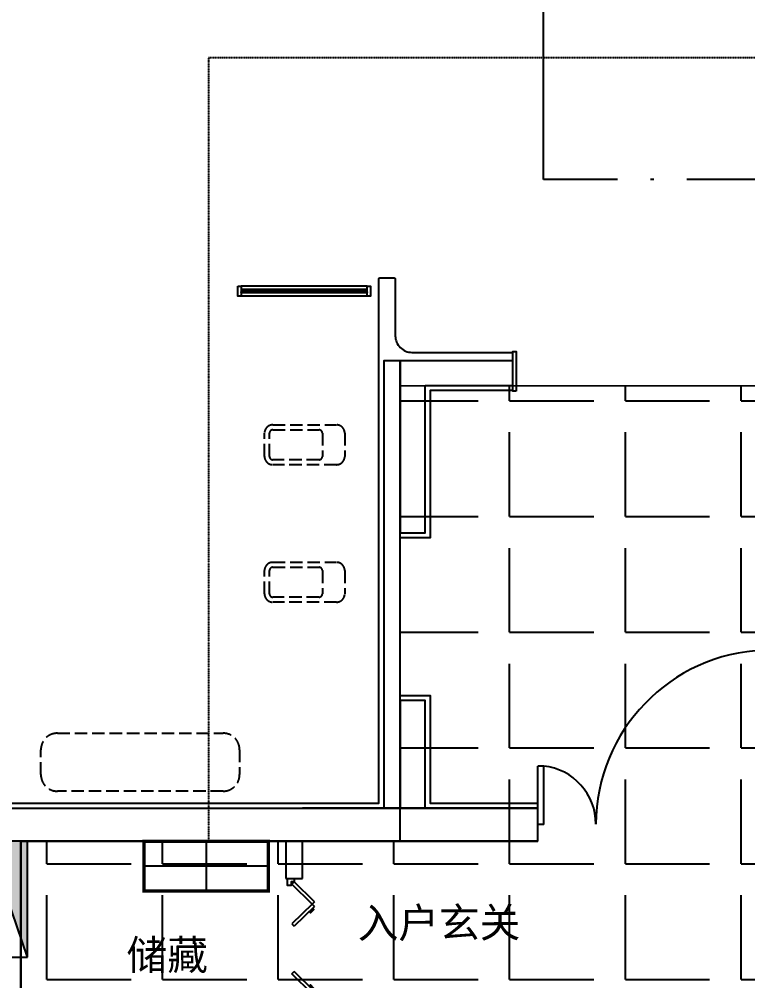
# Model space of a CAD drawing. Extents: x -284868 to 304789, y -137694 to 137894.
# Drawn here: x 259669 to 264068, y -110361 to -104558 of the extents above; entities that cross this region are included whole.
import ezdxf
from ezdxf.enums import TextEntityAlignment as Align

# ---------------------------------------------------------------- set-up
doc = ezdxf.new("R2010")
doc.units = 0
for name, pattern in [('BORDER2', [0.875, 0.25, -0.125, 0.25, -0.125, 0, -0.125]), ('DASH', [0.35, 0.25, -0.1]), ('DOTE', [2.42, 2, -0.2, 0.02, -0.2])]:
    doc.linetypes.add(name, pattern=pattern)
doc.layers.get('0').update_dxf_attribs({"linetype": 'CONTINUOUS'})
for name, color, linetype in [('0-墙', 4, 'CONTINUOUS'), ('0-底图', 251, 'CONTINUOUS'), ('0-消防栓(给排水)', 9, 'CONTINUOUS'), ('0-非设计区域', 251, 'CONTINUOUS'), ('EQUIP-箱柜', 3, 'CONTINUOUS'), ('P-完成面', 42, 'CONTINUOUS'), ('P-平面家具', 3, 'CONTINUOUS'), ('WIRE-广播线', 220, 'DOTE'), ('WIRE-网络', 130, 'BORDER2')]:
    doc.layers.add(name, color=color, linetype=linetype)
doc.styles.add('_TCH_DYN', font='')
doc.styles.add('_TEL_DIM', font='SIMPLEX', dxfattribs={"width": 0.8, "height": 3.5, "bigfont": 'HZTXT'})
doc.styles.get('_TCH_DYN').set_extended_font_data('SimSun')

# ---------------------------------------------------------------- blocks, each defined once
blk = doc.blocks.new('2$DorLib2D$00000225')
for p, q in [((0.475, -0.0014), (0.475, 0.7521)), ((0.475, 0.7521), (0.5, 0.7521)), ((0.5, -0.0014), (0.5, 0.7521)), ((-0.5, 0), (-0.5, 0.252)), ((-0.475, 0.252), (-0.5, 0.252)), ((-0.475, 0), (-0.475, 0.252)), ((-0.475, 0), (-0.5, 0)), ((0.475, -0.0014), (0.5, -0.0014))]:
    blk.add_line(p, q)
for centre, radius, start, end in [((0.5046, -0.0019), 0.7546, 92.2493, 179.7238), ((-0.5008, 0.0026), 0.2508, 359.7899, 84.0974)]:
    blk.add_arc(centre, radius, start, end)
blk = doc.blocks.new('$DorLib2D$00000034')
for p, q in [((-0.3348, 0.1427), (-0.475, 0)), ((-0.3348, 0.1427), (-0.3182, 0.1263)), ((-0.3015, 0.1427), (-0.3182, 0.1263)), ((-0.3015, 0.1427), (-0.1614, 0)), ((0.3015, 0.1427), (0.1614, 0)), ((0.3015, 0.1427), (0.3182, 0.1263)), ((0.3348, 0.1427), (0.3182, 0.1263)), ((0.3348, 0.1427), (0.475, 0)), ((-0.3182, 0.1263), (-0.4584, -0.0164)), ((-0.3182, 0.1263), (-0.178, -0.0164)), ((0.3182, 0.1263), (0.178, -0.0164)), ((0.3182, 0.1263), (0.4584, -0.0164)), ((-0.5, -0.048), (-0.5, 0)), ((-0.4584, -0.0164), (-0.475, 0)), ((-0.178, -0.0164), (-0.1614, 0)), ((0.178, -0.0164), (0.1614, 0)), ((0.4584, -0.0164), (0.475, 0)), ((0.5, -0.048), (0.5, 0))]:
    blk.add_line(p, q)
for points in [[(-0.2899, 0.1308), (-0.2804, 0.1401), (-0.255, 0.1143), (-0.2645, 0.1049)], [(0.2899, 0.1308), (0.2804, 0.1401), (0.255, 0.1143), (0.2645, 0.1049)], [(-0.2866, 0.1275), (-0.2804, 0.1335), (-0.2616, 0.1144), (-0.2678, 0.1083)], [(0.2866, 0.1275), (0.2804, 0.1335), (0.2616, 0.1144), (0.2678, 0.1083)], [(-0.5, 0), (-0.475, 0), (-0.475, -0.023), (-0.45, -0.023), (-0.45, -0.048), (-0.5, -0.048)], [(0.5, 0), (0.475, 0), (0.475, -0.023), (0.45, -0.023), (0.45, -0.048), (0.5, -0.048)]]:
    blk.add_lwpolyline(points)
blk = doc.blocks.new('DDDDDDDGFDSG')
for p, q in [((419610.9, 11359.4), (421510.9, 11359.4)), ((422932, 11359.4), (421510.9, 11359.4)), ((422932, 11159.4), (422932, 11359.4)), ((419810.9, 11159.4), (421410.9, 11159.4)), ((419810.9, 11159.4), (419810.9, 9859.4)), ((421410.9, 11159.4), (421410.9, 10934.4)), ((421510.9, 10934.4), (421510.9, 11159.4)), ((421510.9, 11159.4), (422932, 11159.4)), ((421410.9, 10934.4), (421510.9, 10934.4))]:
    blk.add_line(p, q)
for name, p, xscale, yscale, zscale, rotation in [('2$DorLib2D$00000225', (423632, 11259.4), 1400, 1400, 200, 1.65467e-11), ('$DorLib2D$00000034', (421460.9, 10509.4), 850.0000000000001, 850.0000000000001, 850.0000000000001, 270)]:
    blk.add_blockref(name, p, dxfattribs=dict(xscale=xscale, yscale=yscale, zscale=zscale, rotation=rotation))
at = {"style": '_TCH_DYN'}
for s, p in [('入户玄关', (422826.2, 10525.5)), ('储藏', (420939.8, 10329.8))]:
    blk.add_text(s, height=180, rotation=0.24476, dxfattribs=at).set_placement(p, align=Align.BOTTOM_RIGHT)
blk = doc.blocks.new('A$C7414b812')
at = {"ltscale": 300}
for points in [[(-30, -20), (-30, 0), (30, 0), (30, -20)], [(-30, -800), (-30, -780), (30, -780), (30, -800)]]:
    blk.add_lwpolyline(points, close=True, dxfattribs=at)
at = {"color": 8, "ltscale": 300}
for points in [[(-30, -20), (-30, -780)], [(30, -20), (30, -780)]]:
    blk.add_lwpolyline(points, dxfattribs=at)
at = {"color": 5, "ltscale": 300}
for points in [[(-5, -780), (-5, -20), (-9, -20), (-10, -21), (-10, -779), (-9, -780)], [(5, -780), (5, -20), (9, -20), (10, -21), (10, -779), (9, -780)]]:
    blk.add_lwpolyline(points, close=True, dxfattribs=at)
blk = doc.blocks.new('A$C4E502BC3')
at = {"layer": 'P-平面家具', "linetype": 'DASH', "ltscale": 300}
blk.add_lwpolyline([(240, 435), (240, 50, -0.414214), (190, 0), (50, 0, -0.414214), (0, 50), (0, 435, -0.414214), (50, 485), (190, 485, -0.414214)], format="xyb", close=True, dxfattribs=at)
at = {"layer": 'P-平面家具', "color": 251, "linetype": 'DASH', "ltscale": 300}
blk.add_lwpolyline([(210, 329.8), (210, 50, -0.414214), (190, 30), (50, 30, -0.414214), (30, 50), (30, 329.8, -0.414214), (50, 349.8), (190, 349.8, -0.414214)], format="xyb", close=True, dxfattribs=at)
blk = doc.blocks.new('A$C5B4E3DF6')
for p, q in [((0, 240), (-658.7, 476.9)), ((-700, 0), (-700, 240)), ((0, 0), (-700, 240)), ((-700, 240), (0, 240)), ((0, 240), (0, 0)), ((0, 0), (-700, 0))]:
    blk.add_line(p, q)
for points in [[(-700, 240), (-541.4, 498.1), (-398.1, 240)], [(-398.1, 240), (-239.5, 498.1), (-96.1, 240)], [(-700, 0), (-700, 240), (0, 0)]]:
    blk.add_solid(points)
blk = doc.blocks.new('$equip$00002936')
for p, q in [((-0.75, 0.6), (-0.75, 0)), ((0.75, 0.6), (-0.75, 0.6)), ((0, 0), (0, 0.6)), ((0.75, 0), (0.75, 0.6)), ((-0.75, 0.3), (0.75, 0.3)), ((-0.75, 0), (0.75, 0))]:
    blk.add_line(p, q)
at = {"const_width": 0.04}
blk.add_lwpolyline([(-0.75, 0.6), (-0.75, 0), (0.75, 0), (0.75, 0.6), (-0.75, 0.6), (-0.75, 0)], dxfattribs=at)
for p in [(0, 0.6), (-0.75, 0.3), (0.75, 0.3), (0, 0)]:
    blk.add_point(p)
at = {"color": 7, "style": '_TEL_DIM', "flags": 1}
for tag in ['A', 'REMARK']:
    blk.add_attdef(tag, text='', height=0.00002, dxfattribs=at).set_placement((0, 0), align=Align.MIDDLE_CENTER)

msp = doc.modelspace()

# ---------------------------------------------------------------- hatches: boundary and pattern name
at = {"layer": '0-非设计区域', "ltscale": 3}
h = msp.add_hatch(dxfattribs=at)
h.set_pattern_fill('ANGLE', color=256, scale=100)
h.set_pattern_definition([(0, (-155771.8, 278012.8), (0, 698.5), [508, -190.5]), (90, (-155771.8, 278012.8), (-698.5, 4e-14), [508, -190.5])])
h.paths.add_polyline_path([(261379.1, -114718.5), (261379.1, -113518.5), (259679.1, -113518.5), (259679.1, -109518.5), (261969.7, -109518.5), (261969.7, -106768.6), (264880, -106769.7), (264880.2, -106368.6), (269880.2, -106373.5), (269879.1, -107818.5), (277479.1, -107818.5), (277479.1, -109518.5), (279529.1, -109518.5), (279529.1, -114118.5), (269879.1, -114118.5), (269879.1, -115968.5), (264879.1, -115968.5), (264879.1, -114718.5)])

# ---------------------------------------------------------------- linework, layer by layer
at = {"layer": '0-墙', "ltscale": 3}
for points in [[(261969.7, -106618.6), (261869.7, -106618.6), (261869.7, -109318.5), (261969.7, -109318.5)], [(261969.7, -109318.5), (262119.7, -109318.5), (262119.7, -108668.5), (261969.7, -108668.5)]]:
    msp.add_lwpolyline(points, close=True, dxfattribs=at)
for points in [[(262119.7, -106768.6), (262649.7, -106768.6), (262649.7, -106618.6), (261969.7, -106618.6), (261969.7, -107658.5), (262119.7, -107658.5), (262119.7, -106768.6)], [(259479.1, -113718.5), (259479.1, -109318.5), (262799.1, -109318.5), (262799.1, -109518.5), (259679.1, -109518.5), (259679.1, -113518.5), (260029.1, -113518.5), (260029.1, -113718.5), (259479.1, -113718.5)]]:
    msp.add_lwpolyline(points, dxfattribs=at)
at = {"layer": '0-非设计区域', "ltscale": 3}
msp.add_lwpolyline([(261379.1, -114718.5), (261379.1, -113518.5), (259679.1, -113518.5), (259679.1, -109518.5), (261969.7, -109518.5), (261969.7, -106768.6), (264880, -106769.7), (264880.2, -106368.6), (269880.2, -106373.5), (269879.1, -107818.5), (277479.1, -107818.5), (277479.1, -109518.5), (279529.1, -109518.5), (279529.1, -114118.5), (269879.1, -114118.5), (269879.1, -115968.5), (264879.1, -115968.5), (264879.1, -114718.5), (261379.1, -114718.5)], dxfattribs=at)
at = {"layer": 'P-完成面'}
msp.add_lwpolyline([(259449.1, -112585.8), (259449.1, -109288.5), (261839.7, -109288.5), (261839.7, -106128.6, -0.414214), (261849.7, -106118.6), (261929.7, -106118.6, -0.414239), (261939.7, -106128.6), (261939.7, -106468.6, 0.414239), (262039.7, -106568.6), (262649.7, -106568.6)], format="xyb", dxfattribs=at)
msp.add_lwpolyline([(262669.7, -106803.6), (262649.7, -106803.6), (262649.7, -106563.6), (262669.7, -106563.6)], close=True, dxfattribs=at)
for points in [[(262649.7, -106798.6), (262149.7, -106798.6), (262149.7, -107688.5), (261969.7, -107688.5)], [(261969.7, -108638.5), (262149.7, -108638.5), (262149.7, -109288.5), (262799.1, -109288.5), (262799.1, -109318.5)]]:
    msp.add_lwpolyline(points, dxfattribs=at)
at = {"layer": 'P-平面家具', "linetype": 'DASH', "ltscale": 300}
msp.add_lwpolyline([(259899.7, -108866.9), (260899.8, -108866.9, -0.414214), (260999.8, -108966.9), (260999.8, -109116.7, -0.414214), (260899.8, -109216.7), (259899.7, -109216.7, -0.414214), (259799.7, -109116.7), (259799.7, -108966.9, -0.414214)], format="xyb", close=True, dxfattribs=at)
at = {"layer": 'WIRE-广播线', "ltscale": 1000}
msp.add_lwpolyline([(270867.4, -105327.4), (270540.3, -105525.2), (262835.3, -105525.2), (262835.3, -103415.7)], dxfattribs=at)
at = {"layer": 'WIRE-网络'}
msp.add_lwpolyline([(268965.3, -104790), (260811, -104790), (260811, -109518.5)], dxfattribs=at)

# ---------------------------------------------------------------- block references
at = {"layer": '0-底图'}
msp.add_blockref('DDDDDDDGFDSG', (-160131.2, -120677.9), dxfattribs=at)
at = {"layer": '0-消防栓(给排水)', "color": 0, "xscale": -1, "rotation": 90}
msp.add_blockref('A$C5B4E3DF6', (259719.1, -110218.5), dxfattribs=at)
at = {"layer": 'EQUIP-箱柜', "xscale": 500, "yscale": 500, "zscale": 500, "rotation": 180}
msp.add_blockref('$equip$00002936', (260797.7, -109518.5), dxfattribs=at)
at = {"layer": 'P-完成面', "rotation": 270}
msp.add_blockref('A$C7414b812', (261789.7, -106198.6), dxfattribs=at)
at = {"layer": 'P-平面家具', "linetype": 'DASH', "ltscale": 300, "rotation": 270}
for p in [(261149.7, -107006.2, 0), (261149.7, -107835.6, 0)]:
    msp.add_blockref('A$C4E502BC3', p, dxfattribs=at)

doc.saveas('drawing.dxf')
